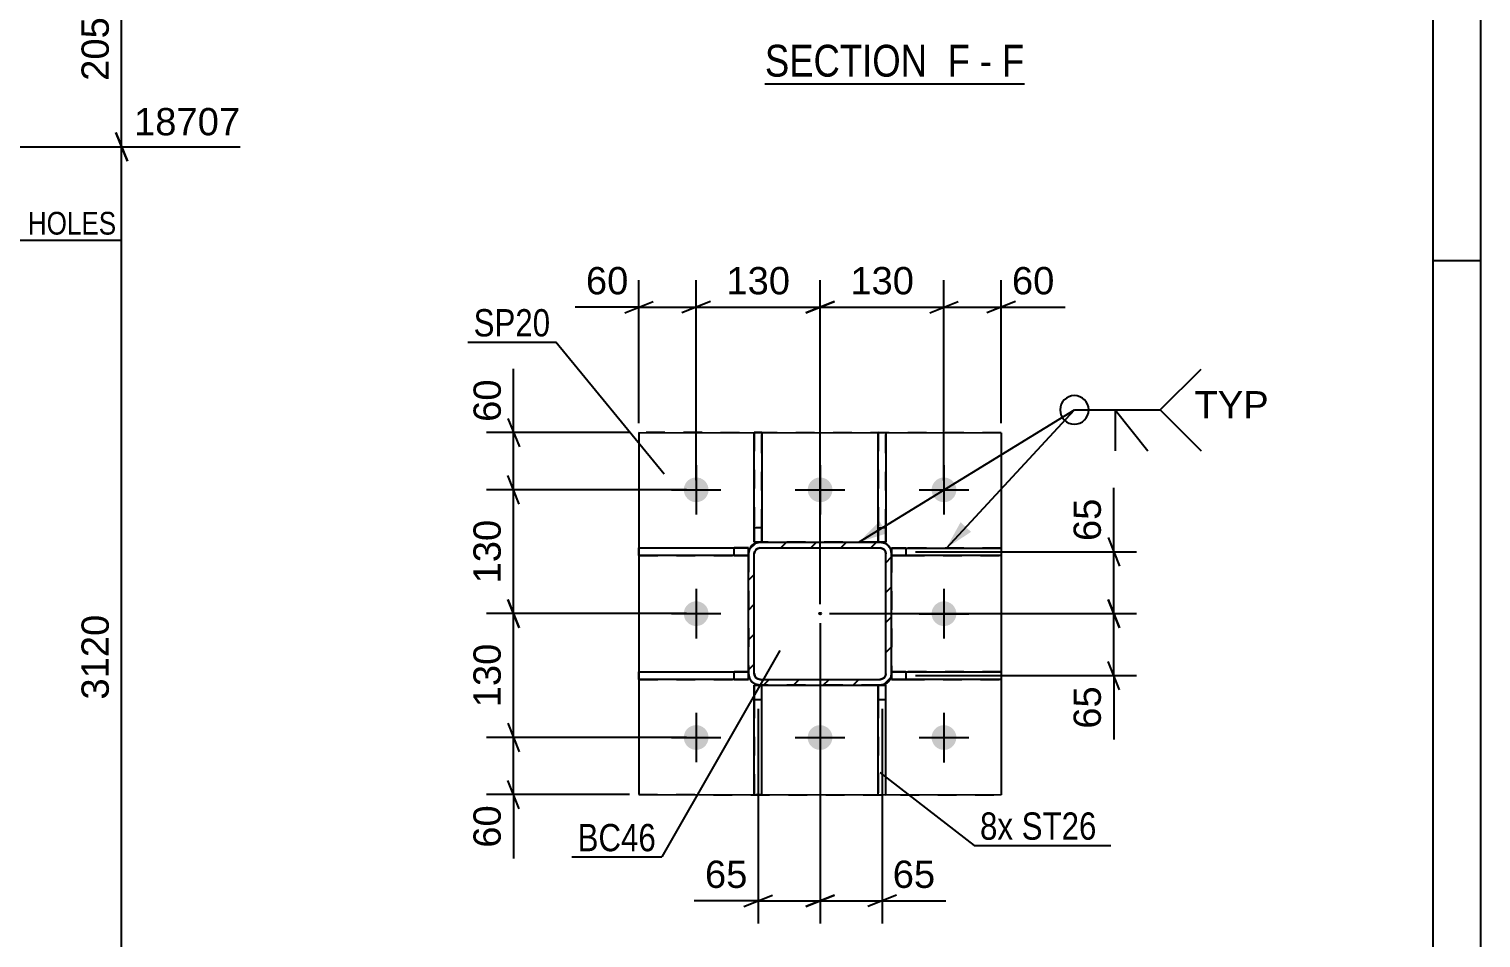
# Model space of a CAD drawing. Header units: millimetres. Extents: x -213 to 628, y -245 to 349.
# Drawn here: x 475.7 to 628, y 131 to 226.4 of the extents above; entities that cross this region are included whole.
import ezdxf

# ---------------------------------------------------------------- set-up
doc = ezdxf.new("R2010")
doc.units = ezdxf.units.MM
doc.linetypes.add('DXK_LINE_DOT2', pattern=[3.9198, 1.9599, -1.9599])
doc.linetypes.add('DXK_LINE_DOT3', pattern=[5.9187, 2.979, -0.9799, 0.9799, -0.9799])
doc.styles.add('Arial', font='ARIAL.TTF', dxfattribs={"height": 0.2})
doc.styles.add('Arial Narrow', font='ARIALN.TTF', dxfattribs={"height": 0.2})

# ---------------------------------------------------------------- blocks, each defined once
blk = doc.blocks.new('Unknown-284856677-18 - 4378')
at = {"color": 6, "linetype": 'Continuous'}
blk.add_line((552.86, 220.66), (580.08, 220.66), dxfattribs=at)
at = {"color": 0, "linetype": 'Continuous'}
for points in [[(570.97, 221.41), (570.97, 224.91), (552.86, 224.91), (552.86, 221.41)], [(574.36, 221.41), (574.36, 224.91), (572.02, 224.91), (572.02, 221.41)], [(576.68, 221.41), (576.68, 224.91), (575.41, 224.91), (575.41, 221.41)], [(580.08, 221.41), (580.08, 224.91), (577.73, 224.91), (577.73, 221.41)]]:
    blk.add_wipeout(points, dxfattribs=at)
at = {"color": 7, "linetype": 'Continuous', "style": 'Arial Narrow'}
for s, p in [('SECTION ', (552.86, 221.41)), ('F', (572.02, 221.41)), ('F', (577.73, 221.41)), ('-', (575.41, 221.41))]:
    blk.add_text(s, height=3.34, dxfattribs=at).set_placement(p)
blk = doc.blocks.new('Unknown-284856677-1134')
at = {"color": 5, "linetype": 'Continuous'}
for p, q in [((627.99, -244.93), (627.99, 349.07)), ((622.99, -239.93), (622.99, 344.07)), ((627.99, 202.07), (622.99, 202.07))]:
    blk.add_line(p, q, dxfattribs=at)
blk = doc.blocks.new('Part-284856677-5539 - 5405')
at = {"color": 2, "linetype": 'Continuous'}
for p, q in [((566.15, 171.93), (566.15, 171.93)), ((566.15, 171.93), (577.65, 171.93)), ((566.15, 171.93), (566.15, 171.34)), ((577.65, 171.13), (566.15, 171.13)), ((577.65, 171.93), (577.65, 171.13))]:
    blk.add_line(p, q, dxfattribs=at)
at = {"color": 7, "linetype": 'DXK_LINE_DOT2'}
for p, q in [((567.65, 171.93), (566.15, 171.93)), ((566.15, 171.93), (566.15, 171.13)), ((566.15, 171.34), (566.15, 171.13)), ((566.15, 171.13), (567.65, 171.13)), ((566.15, 171.13), (566.15, 171.13)), ((577.65, 171.93), (567.65, 171.93)), ((567.65, 171.93), (567.65, 171.13)), ((567.65, 171.13), (577.65, 171.13))]:
    blk.add_line(p, q, dxfattribs=at)
blk = doc.blocks.new('Part-284856677-5529 - 5405')
at = {"color": 2, "linetype": 'Continuous'}
for p, q in [((539.65, 171.14), (539.65, 171.94)), ((539.65, 171.94), (551.15, 171.94)), ((551.15, 171.14), (539.65, 171.14)), ((551.15, 171.94), (551.15, 171.34)), ((551.15, 171.94), (551.15, 171.94))]:
    blk.add_line(p, q, dxfattribs=at)
at = {"color": 7, "linetype": 'DXK_LINE_DOT2'}
for p, q in [((539.65, 171.94), (549.65, 171.94)), ((539.65, 171.14), (549.65, 171.14)), ((549.65, 171.14), (549.65, 171.94)), ((551.15, 171.94), (549.65, 171.94)), ((549.65, 171.14), (551.15, 171.14)), ((551.15, 171.14), (551.15, 171.94)), ((551.15, 171.34), (551.15, 171.14)), ((551.15, 171.14), (551.15, 171.14))]:
    blk.add_line(p, q, dxfattribs=at)
blk = doc.blocks.new('Part-284856677-5477 - 5405')
at = {"color": 2, "linetype": 'Continuous'}
for p, q in [((539.65, 184.04), (539.64, 146.04)), ((539.65, 184.04), (539.65, 184.04)), ((539.65, 184.04), (577.65, 184.03)), ((577.65, 184.03), (577.64, 146.03)), ((577.65, 184.03), (577.65, 184.03)), ((539.64, 146.04), (539.64, 146.04)), ((539.64, 146.04), (577.64, 146.03)), ((577.64, 146.03), (577.64, 146.03))]:
    blk.add_line(p, q, dxfattribs=at)
at = {"color": 7, "linetype": 'DXK_LINE_DOT2'}
for p, q in [((539.65, 184.04), (539.64, 146.04)), ((577.65, 184.03), (539.65, 184.04)), ((577.65, 184.03), (577.64, 146.03)), ((539.64, 146.04), (577.64, 146.03))]:
    blk.add_line(p, q, dxfattribs=at)
blk = doc.blocks.new('Part-284856677-5429 - 5405')
at = {"linetype": 'Continuous'}
h = blk.add_hatch(dxfattribs=at)
h.set_pattern_fill('', scale=0.7, style=0, pattern_type=0)
h.set_pattern_definition([(45, (551.8908, 172.446), (-1.57154, 1.57154), [])])
h.paths.add_polyline_path([(552.35, 172.54), (551.89, 172.45), (551.5, 172.19), (551.24, 171.8), (551.15, 171.34), (551.15, 158.74), (551.24, 158.28), (551.5, 157.89), (551.89, 157.63), (552.35, 157.54), (564.95, 157.54), (565.41, 157.63), (565.8, 157.89), (566.06, 158.28), (566.15, 158.73), (566.15, 171.33), (566.06, 171.79), (565.8, 172.18), (565.41, 172.44), (564.95, 172.54)])
h.paths.add_polyline_path([(564.95, 171.94), (565.18, 171.89), (565.37, 171.76), (565.5, 171.56), (565.55, 171.33), (565.55, 158.73), (565.5, 158.51), (565.37, 158.31), (565.18, 158.18), (564.95, 158.14), (552.35, 158.14), (552.12, 158.18), (551.92, 158.31), (551.79, 158.51), (551.75, 158.74), (551.75, 171.34), (551.8, 171.57), (551.93, 171.76), (552.12, 171.89), (552.35, 171.94)])
blk.add_hatch(color=246, dxfattribs=at).paths.add_polyline_path([(558.65, 164.94, -1), (558.65, 165.14, -1)])
at = {"color": 7, "linetype": 'DXK_LINE_DOT2'}
for p, q in [((551.89, 172.45), (552.35, 172.54)), ((564.95, 172.54), (552.35, 172.54)), ((564.95, 172.54), (565.41, 172.44)), ((551.15, 171.34), (551.24, 171.8)), ((551.15, 171.34), (551.15, 158.74)), ((551.15, 171.34), (551.15, 171.34)), ((551.79, 171.57), (551.75, 171.34)), ((551.75, 158.74), (551.75, 171.34)), ((551.92, 171.76), (551.79, 171.57)), ((552.12, 171.89), (551.92, 171.76)), ((552.35, 171.94), (552.12, 171.89)), ((552.35, 171.94), (564.95, 171.94)), ((565.18, 171.89), (564.95, 171.94)), ((565.37, 171.76), (565.18, 171.89)), ((565.5, 171.56), (565.37, 171.76)), ((565.55, 171.33), (565.5, 171.56)), ((565.55, 158.73), (565.55, 171.33)), ((566.06, 171.79), (566.15, 171.33)), ((566.15, 171.33), (566.15, 158.73)), ((551.15, 158.73), (551.15, 158.74)), ((551.24, 158.28), (551.15, 158.73)), ((551.75, 158.74), (551.79, 158.51)), ((551.79, 158.51), (551.92, 158.31)), ((565.37, 158.31), (565.5, 158.51)), ((565.5, 158.51), (565.55, 158.73)), ((566.15, 158.73), (566.06, 158.28)), ((552.35, 157.54), (551.89, 157.63)), ((551.92, 158.31), (552.12, 158.18)), ((552.12, 158.18), (552.35, 158.14)), ((552.35, 158.14), (564.95, 158.14)), ((564.95, 157.54), (552.35, 157.54)), ((564.95, 158.14), (565.18, 158.18)), ((565.41, 157.63), (564.95, 157.54)), ((565.18, 158.18), (565.37, 158.31))]:
    blk.add_line(p, q, dxfattribs=at)
at = {"color": 2, "linetype": 'Continuous'}
for p, q in [((552.35, 172.54), (551.89, 172.45)), ((552.35, 172.54), (552.35, 172.54)), ((552.35, 172.54), (564.95, 172.54)), ((564.95, 172.54), (564.95, 172.54)), ((565.41, 172.44), (564.95, 172.54)), ((551.24, 171.8), (551.15, 171.34)), ((551.15, 171.34), (551.15, 171.34)), ((551.15, 158.74), (551.15, 171.34)), ((551.75, 171.34), (551.8, 171.57)), ((551.75, 171.34), (551.75, 171.34)), ((551.75, 158.74), (551.75, 171.34)), ((551.8, 171.57), (551.93, 171.76)), ((551.93, 171.76), (552.12, 171.89)), ((552.12, 171.89), (552.35, 171.94)), ((552.35, 171.94), (552.35, 171.94)), ((552.35, 171.94), (564.95, 171.94)), ((564.95, 171.94), (564.95, 171.94)), ((564.95, 171.94), (565.18, 171.89)), ((565.18, 171.89), (565.37, 171.76)), ((565.37, 171.76), (565.5, 171.56)), ((565.5, 171.56), (565.55, 171.33)), ((565.55, 171.33), (565.55, 171.33)), ((565.55, 158.73), (565.55, 171.33)), ((566.15, 171.33), (566.06, 171.79)), ((566.15, 171.33), (566.15, 171.33)), ((566.15, 158.73), (566.15, 171.33)), ((551.15, 158.74), (551.15, 158.74)), ((551.15, 158.74), (551.24, 158.28)), ((551.75, 158.74), (551.75, 158.74)), ((551.79, 158.51), (551.75, 158.74)), ((551.92, 158.31), (551.79, 158.51)), ((565.5, 158.51), (565.37, 158.31)), ((565.55, 158.73), (565.5, 158.51)), ((565.55, 158.73), (565.55, 158.73)), ((566.06, 158.28), (566.15, 158.73)), ((566.15, 158.73), (566.15, 158.73)), ((551.89, 157.63), (552.35, 157.54)), ((552.12, 158.18), (551.92, 158.31)), ((552.35, 158.14), (552.12, 158.18)), ((552.35, 158.14), (552.35, 158.14)), ((552.35, 158.14), (564.95, 158.14)), ((552.35, 157.54), (552.35, 157.54)), ((552.35, 157.54), (564.95, 157.54)), ((565.18, 158.18), (564.95, 158.14)), ((564.95, 158.14), (564.95, 158.14)), ((564.95, 157.54), (565.41, 157.63)), ((564.95, 157.54), (564.95, 157.54)), ((565.37, 158.31), (565.18, 158.18))]:
    blk.add_line(p, q, dxfattribs=at)
at = {"color": 7, "linetype": 'DXK_LINE_DOT3'}
blk.add_line((558.65, 165.04), (558.65, 165.04), dxfattribs=at)
at = {"color": 246, "linetype": 'DXK_LINE_DOT2'}
blk.add_line((558.65, 165.04), (558.65, 165.04), dxfattribs=at)
at = {"color": 246, "linetype": 'Continuous'}
blk.add_circle((558.65, 165.04), 0.1, dxfattribs=at)
at = {"color": 7, "linetype": 'DXK_LINE_DOT2'}
for centre, start, end in [((552.35, 171.34), 112.4901, 157.4901), ((564.95, 171.33), 22.4901, 67.4901), ((552.35, 158.74), 202.4901, 247.4901), ((564.95, 158.73), 292.4901, 337.4901)]:
    blk.add_arc(centre, 1.2, start, end, dxfattribs=at)
at = {"color": 2, "linetype": 'Continuous'}
for centre, start, end in [((552.35, 171.34), 112.4901, 157.4901), ((564.95, 171.34), 22.4901, 67.4901), ((552.35, 158.74), 202.4901, 247.4901), ((564.95, 158.74), 292.4901, 337.4901)]:
    blk.add_arc(centre, 1.2, start, end, dxfattribs=at)
blk = doc.blocks.new('Part-284856677-5534 - 5405')
at = {"color": 2, "linetype": 'Continuous'}
for p, q in [((539.65, 158.14), (539.65, 158.94)), ((539.65, 158.94), (551.15, 158.94)), ((551.15, 158.94), (551.15, 158.94)), ((551.15, 158.74), (551.15, 158.14)), ((551.15, 158.14), (539.65, 158.14)), ((551.15, 158.14), (551.15, 158.14))]:
    blk.add_line(p, q, dxfattribs=at)
at = {"color": 7, "linetype": 'DXK_LINE_DOT2'}
for p, q in [((539.65, 158.94), (549.65, 158.94)), ((549.65, 158.14), (549.65, 158.94)), ((551.15, 158.94), (549.65, 158.94)), ((551.15, 158.14), (551.15, 158.94)), ((551.15, 158.94), (551.15, 158.74)), ((539.65, 158.14), (549.65, 158.14)), ((549.65, 158.14), (551.15, 158.14))]:
    blk.add_line(p, q, dxfattribs=at)
blk = doc.blocks.new('Part-284856677-5544 - 5405')
at = {"color": 2, "linetype": 'Continuous'}
for p, q in [((566.15, 158.93), (577.65, 158.93)), ((566.15, 158.73), (566.15, 158.13)), ((577.65, 158.93), (577.65, 158.13)), ((566.15, 158.13), (566.15, 158.13)), ((577.65, 158.13), (566.15, 158.13))]:
    blk.add_line(p, q, dxfattribs=at)
at = {"color": 7, "linetype": 'DXK_LINE_DOT2'}
for p, q in [((567.65, 158.93), (566.15, 158.93)), ((566.15, 158.93), (566.15, 158.93)), ((566.15, 158.93), (566.15, 158.13)), ((566.15, 158.93), (566.15, 158.73)), ((577.65, 158.93), (567.65, 158.93)), ((567.65, 158.93), (567.65, 158.13)), ((566.15, 158.13), (567.65, 158.13)), ((567.65, 158.13), (577.65, 158.13))]:
    blk.add_line(p, q, dxfattribs=at)
blk = doc.blocks.new('Part-284856677-5559 - 5405')
at = {"color": 2, "linetype": 'Continuous'}
for p, q in [((552.55, 184.04), (551.75, 184.04)), ((551.75, 172.54), (551.75, 184.04)), ((552.55, 184.04), (552.55, 172.54)), ((552.35, 172.54), (551.75, 172.54)), ((551.75, 172.54), (551.75, 172.54))]:
    blk.add_line(p, q, dxfattribs=at)
at = {"color": 7, "linetype": 'DXK_LINE_DOT2'}
for p, q in [((551.75, 184.04), (551.75, 174.04)), ((552.55, 174.04), (552.55, 184.04)), ((552.55, 174.04), (551.75, 174.04)), ((551.75, 174.04), (551.75, 172.54)), ((552.55, 172.54), (552.55, 174.04)), ((552.55, 172.54), (551.75, 172.54)), ((552.55, 172.54), (552.35, 172.54)), ((552.55, 172.54), (552.55, 172.54))]:
    blk.add_line(p, q, dxfattribs=at)
blk = doc.blocks.new('Part-284856677-5564 - 5405')
at = {"color": 2, "linetype": 'Continuous'}
for p, q in [((565.55, 184.03), (564.75, 184.04)), ((564.75, 172.53), (564.75, 184.04)), ((565.55, 184.03), (565.55, 172.53)), ((565.55, 172.53), (564.95, 172.53)), ((565.55, 172.53), (565.55, 172.53))]:
    blk.add_line(p, q, dxfattribs=at)
at = {"color": 7, "linetype": 'DXK_LINE_DOT2'}
for p, q in [((564.75, 184.04), (564.75, 174.04)), ((565.55, 174.03), (565.55, 184.03)), ((565.55, 174.03), (564.75, 174.04)), ((564.75, 174.04), (564.75, 172.53)), ((565.55, 172.53), (565.55, 174.03)), ((564.95, 172.53), (564.75, 172.53)), ((565.55, 172.53), (564.75, 172.53)), ((564.75, 172.53), (564.75, 172.53))]:
    blk.add_line(p, q, dxfattribs=at)
blk = doc.blocks.new('Part-284856677-5569 - 5405')
at = {"color": 2, "linetype": 'Continuous'}
for p, q in [((551.74, 146.04), (551.75, 157.54)), ((551.75, 157.54), (551.75, 157.54)), ((552.35, 157.54), (551.75, 157.54)), ((552.54, 146.04), (552.55, 157.54)), ((551.74, 146.04), (552.54, 146.04))]:
    blk.add_line(p, q, dxfattribs=at)
at = {"color": 7, "linetype": 'DXK_LINE_DOT2'}
for p, q in [((551.75, 157.54), (551.75, 156.04)), ((551.75, 157.54), (552.55, 157.54)), ((552.55, 157.54), (552.35, 157.54)), ((552.55, 157.54), (552.55, 157.54)), ((552.55, 156.04), (552.55, 157.54)), ((551.75, 156.04), (551.74, 146.04)), ((551.75, 156.04), (552.55, 156.04)), ((552.54, 146.04), (552.55, 156.04))]:
    blk.add_line(p, q, dxfattribs=at)
blk = doc.blocks.new('Part-284856677-5574 - 5405')
at = {"color": 2, "linetype": 'Continuous'}
for p, q in [((564.74, 146.04), (564.75, 157.53)), ((565.55, 157.53), (564.95, 157.53)), ((565.54, 146.03), (565.55, 157.53)), ((565.55, 157.53), (565.55, 157.53)), ((564.74, 146.04), (565.54, 146.03))]:
    blk.add_line(p, q, dxfattribs=at)
at = {"color": 7, "linetype": 'DXK_LINE_DOT2'}
for p, q in [((564.75, 157.53), (564.75, 157.53)), ((564.75, 157.53), (564.75, 156.04)), ((564.95, 157.53), (564.75, 157.53)), ((564.75, 157.53), (565.55, 157.53)), ((565.55, 156.03), (565.55, 157.53)), ((564.75, 156.04), (564.74, 146.04)), ((564.75, 156.04), (565.55, 156.03)), ((565.54, 146.03), (565.55, 156.03))]:
    blk.add_line(p, q, dxfattribs=at)
blk = doc.blocks.new('Bolt-284856677-5577 - 5405')
at = {"linetype": 'Continuous'}
for points in [[(544.37, 177.82), (544.35, 178.1), (544.39, 178.36), (544.49, 178.62), (544.63, 178.85), (544.82, 179.04), (545.05, 179.19), (545.3, 179.29), (545.57, 179.34), (545.84, 179.32), (546.11, 179.26), (546.35, 179.13), (546.56, 178.97), (546.73, 178.76), (546.86, 178.51), (546.93, 178.25), (546.95, 177.98), (546.91, 177.71), (546.81, 177.46), (546.67, 177.23), (546.48, 177.03), (546.25, 176.88), (546, 176.79), (545.73, 176.74), (545.46, 176.75), (545.19, 176.82), (544.95, 176.94), (544.74, 177.11), (544.57, 177.32), (544.44, 177.56)], [(557.37, 177.82), (557.35, 178.09), (557.39, 178.36), (557.49, 178.62), (557.63, 178.85), (557.82, 179.04), (558.05, 179.19), (558.3, 179.29), (558.57, 179.33), (558.84, 179.32), (559.11, 179.25), (559.35, 179.13), (559.56, 178.96), (559.73, 178.75), (559.86, 178.51), (559.93, 178.25), (559.95, 177.98), (559.91, 177.71), (559.81, 177.46), (559.67, 177.23), (559.48, 177.03), (559.25, 176.88), (559, 176.78), (558.73, 176.74), (558.46, 176.75), (558.19, 176.82), (557.95, 176.94), (557.74, 177.11), (557.57, 177.32), (557.44, 177.56)], [(570.37, 177.82), (570.35, 178.09), (570.39, 178.36), (570.49, 178.61), (570.63, 178.84), (570.82, 179.04), (571.05, 179.19), (571.3, 179.29), (571.57, 179.33), (571.84, 179.32), (572.11, 179.25), (572.35, 179.13), (572.56, 178.96), (572.73, 178.75), (572.86, 178.51), (572.93, 178.25), (572.95, 177.98), (572.91, 177.71), (572.81, 177.45), (572.67, 177.22), (572.48, 177.03), (572.25, 176.88), (572, 176.78), (571.73, 176.74), (571.46, 176.75), (571.19, 176.82), (570.95, 176.94), (570.74, 177.11), (570.57, 177.32), (570.44, 177.56)], [(544.37, 164.82), (544.35, 165.1), (544.39, 165.36), (544.48, 165.62), (544.63, 165.85), (544.82, 166.04), (545.05, 166.19), (545.3, 166.29), (545.57, 166.34), (545.84, 166.32), (546.1, 166.26), (546.35, 166.13), (546.56, 165.97), (546.73, 165.76), (546.86, 165.51), (546.93, 165.25), (546.95, 164.98), (546.91, 164.71), (546.81, 164.46), (546.66, 164.23), (546.47, 164.03), (546.25, 163.88), (545.99, 163.79), (545.73, 163.74), (545.46, 163.75), (545.19, 163.82), (544.95, 163.94), (544.74, 164.11), (544.56, 164.32), (544.44, 164.56)], [(570.37, 164.82), (570.35, 165.09), (570.39, 165.36), (570.48, 165.61), (570.63, 165.84), (570.82, 166.04), (571.05, 166.19), (571.3, 166.29), (571.57, 166.33), (571.84, 166.32), (572.1, 166.25), (572.35, 166.13), (572.56, 165.96), (572.73, 165.75), (572.86, 165.51), (572.93, 165.25), (572.95, 164.98), (572.91, 164.71), (572.81, 164.45), (572.66, 164.22), (572.47, 164.03), (572.25, 163.88), (571.99, 163.78), (571.73, 163.74), (571.46, 163.75), (571.19, 163.82), (570.95, 163.94), (570.74, 164.11), (570.56, 164.32), (570.44, 164.56)], [(544.36, 151.82), (544.35, 152.1), (544.39, 152.36), (544.48, 152.62), (544.63, 152.85), (544.82, 153.04), (545.05, 153.19), (545.3, 153.29), (545.57, 153.34), (545.84, 153.32), (546.1, 153.26), (546.34, 153.13), (546.56, 152.97), (546.73, 152.76), (546.86, 152.51), (546.93, 152.25), (546.94, 151.98), (546.9, 151.71), (546.81, 151.46), (546.66, 151.23), (546.47, 151.03), (546.25, 150.88), (545.99, 150.79), (545.72, 150.74), (545.45, 150.75), (545.19, 150.82), (544.95, 150.94), (544.73, 151.11), (544.56, 151.32), (544.44, 151.56)], [(557.36, 151.82), (557.35, 152.09), (557.39, 152.36), (557.48, 152.62), (557.63, 152.85), (557.82, 153.04), (558.05, 153.19), (558.3, 153.29), (558.57, 153.33), (558.84, 153.32), (559.1, 153.25), (559.34, 153.13), (559.56, 152.96), (559.73, 152.75), (559.86, 152.51), (559.93, 152.25), (559.94, 151.98), (559.9, 151.71), (559.81, 151.46), (559.66, 151.23), (559.47, 151.03), (559.25, 150.88), (558.99, 150.78), (558.72, 150.74), (558.45, 150.75), (558.19, 150.82), (557.95, 150.94), (557.73, 151.11), (557.56, 151.32), (557.44, 151.56)], [(570.36, 151.82), (570.35, 152.09), (570.39, 152.36), (570.48, 152.61), (570.63, 152.84), (570.82, 153.04), (571.05, 153.19), (571.3, 153.29), (571.57, 153.33), (571.84, 153.32), (572.1, 153.25), (572.34, 153.13), (572.56, 152.96), (572.73, 152.75), (572.86, 152.51), (572.93, 152.25), (572.94, 151.98), (572.9, 151.71), (572.81, 151.45), (572.66, 151.22), (572.47, 151.03), (572.25, 150.88), (571.99, 150.78), (571.72, 150.74), (571.45, 150.75), (571.19, 150.82), (570.95, 150.94), (570.73, 151.11), (570.56, 151.32), (570.44, 151.56)]]:
    blk.add_hatch(color=1, dxfattribs=at).paths.add_polyline_path(points)
at = {"color": 1, "linetype": 'Continuous'}
for p, q in [((545.65, 180.64), (545.65, 175.44)), ((558.65, 180.64), (558.65, 175.44)), ((571.65, 180.63), (571.65, 175.43)), ((543.05, 178.04), (548.25, 178.04)), ((556.05, 178.04), (561.25, 178.04)), ((569.05, 178.03), (574.25, 178.03)), ((545.65, 167.64), (545.65, 162.44)), ((571.65, 167.63), (571.65, 162.43)), ((543.05, 165.04), (548.25, 165.04)), ((569.05, 165.03), (574.25, 165.03)), ((545.65, 154.64), (545.65, 149.44)), ((558.65, 154.64), (558.65, 149.44)), ((571.65, 154.63), (571.65, 149.43)), ((543.05, 152.04), (548.25, 152.04)), ((556.05, 152.04), (561.25, 152.04)), ((569.05, 152.03), (574.25, 152.03))]:
    blk.add_line(p, q, dxfattribs=at)
blk = doc.blocks.new('StraightDimension-284856677-2571 - 1873')
at = {"color": 7, "linetype": 'Continuous'}
for p, q in [((485.97, 212.55), (484.77, 215.55)), ((449.57, 214.05), (497.79, 214.05)), ((485.37, 106.88), (485.37, 214.05)), ((484.77, 108.38), (485.97, 105.38)), ((393.19, 106.88), (497.79, 106.88))]:
    blk.add_line(p, q, dxfattribs=at)
at = {"color": 0, "linetype": 'Continuous'}
blk.add_wipeout([(498.39, 214.65), (498.39, 218.85), (486.07, 218.85), (486.07, 214.65)], dxfattribs=at)
at = {"color": 0}
blk.add_wipeout([(484.62, 165.51), (480.42, 165.51), (480.42, 155.42), (484.62, 155.42)], dxfattribs=at)
at = {"color": 3, "linetype": 'Continuous', "style": 'Arial'}
blk.add_text('18707', height=2.865, dxfattribs=at).set_placement((486.67, 215.25))
at = {"color": 3, "style": 'Arial'}
blk.add_text('3120', height=2.865, rotation=90.0002, dxfattribs=at).set_placement((484.02, 156.02))
blk = doc.blocks.new('StraightDimension-284856677-2583 - 1873')
at = {"color": 7, "linetype": 'Continuous'}
for p, q in [((485.97, 233.07), (484.77, 236.07)), ((393.19, 234.57), (497.79, 234.57)), ((485.37, 214.05), (485.37, 234.57)), ((484.77, 215.55), (485.97, 212.55)), ((449.57, 214.05), (497.79, 214.05))]:
    blk.add_line(p, q, dxfattribs=at)
at = {"color": 0, "linetype": 'Continuous'}
blk.add_wipeout([(498.39, 235.17), (498.39, 239.37), (486.07, 239.37), (486.07, 235.17)], dxfattribs=at)
at = {"color": 0}
blk.add_wipeout([(484.62, 228.24), (480.42, 228.24), (480.42, 220.37), (484.62, 220.37)], dxfattribs=at)
at = {"color": 3, "linetype": 'Continuous', "style": 'Arial'}
blk.add_text('18912', height=2.865, dxfattribs=at).set_placement((486.67, 235.77))
at = {"color": 3, "style": 'Arial'}
blk.add_text('205', height=2.865, rotation=90.0002, dxfattribs=at).set_placement((484.02, 220.97))
blk = doc.blocks.new('StraightDimension-284856677-5593 - 5405')
at = {"color": 7, "linetype": 'Continuous'}
for p, q in [((558.65, 164.04), (558.65, 132.5)), ((552.15, 155.04), (552.15, 132.5)), ((550.65, 134.3), (553.65, 135.5)), ((552.15, 134.9), (558.65, 134.9)), ((560.15, 135.5), (557.15, 134.3))]:
    blk.add_line(p, q, dxfattribs=at)
at = {"color": 0}
blk.add_wipeout([(551.62, 135.65), (551.62, 139.85), (545.97, 139.85), (545.97, 135.65)], dxfattribs=at)
at = {"color": 7, "linetype": 'Continuous'}
blk.add_line((552.15, 134.9), (545.45, 134.9), dxfattribs=at)
blk.add_line((552.15, 134.9), (545.45, 134.9), dxfattribs=at)
at = {"color": 3, "style": 'Arial'}
blk.add_text('65', height=2.865, dxfattribs=at).set_placement((546.57, 136.25))
blk = doc.blocks.new('StraightDimension-284856677-14677 - 5405')
at = {"color": 7, "linetype": 'Continuous'}
for p, q in [((527.09, 176.54), (525.9, 179.54)), ((544.65, 178.04), (523.65, 178.04)), ((526.49, 165.04), (526.5, 178.04)), ((525.89, 166.54), (527.09, 163.54)), ((544.65, 165.04), (523.64, 165.04))]:
    blk.add_line(p, q, dxfattribs=at)
at = {"color": 0}
blk.add_wipeout([(525.74, 175.48), (521.54, 175.48), (521.54, 167.61), (525.74, 167.61)], dxfattribs=at)
at = {"color": 3, "style": 'Arial'}
blk.add_text('130', height=2.865, rotation=89.9888, dxfattribs=at).set_placement((525.14, 168.21))
blk = doc.blocks.new('StraightDimension-284856677-5665 - 5405')
at = {"color": 7, "linetype": 'Continuous'}
for p, q in [((571.65, 179.03), (571.65, 200.06)), ((577.65, 185.03), (577.65, 200.06)), ((570.15, 196.61), (573.15, 197.81)), ((571.65, 197.21), (577.65, 197.21)), ((579.15, 197.81), (576.15, 196.61))]:
    blk.add_line(p, q, dxfattribs=at)
at = {"color": 0}
blk.add_wipeout([(583.82, 197.96), (583.82, 202.16), (578.18, 202.16), (578.18, 197.96)], dxfattribs=at)
at = {"color": 7, "linetype": 'Continuous'}
blk.add_line((577.65, 197.21), (584.35, 197.21), dxfattribs=at)
blk.add_line((577.65, 197.21), (584.35, 197.21), dxfattribs=at)
at = {"color": 3, "style": 'Arial'}
blk.add_text('60', height=2.865, dxfattribs=at).set_placement((578.78, 198.56))
blk = doc.blocks.new('StraightDimension-284856677-5584 - 5405')
at = {"color": 7, "linetype": 'Continuous'}
for p, q in [((588.86, 166.54), (590.06, 163.54)), ((559.65, 165.04), (591.86, 165.04)), ((589.46, 158.53), (589.46, 165.04)), ((590.06, 157.03), (588.86, 160.03)), ((568.65, 158.53), (591.86, 158.53))]:
    blk.add_line(p, q, dxfattribs=at)
at = {"color": 0}
blk.add_wipeout([(588.71, 158.01), (584.51, 158.01), (584.51, 152.36), (588.71, 152.36)], dxfattribs=at)
at = {"color": 7, "linetype": 'Continuous'}
blk.add_line((589.46, 158.53), (589.46, 151.84), dxfattribs=at)
blk.add_line((589.46, 158.53), (589.46, 151.84), dxfattribs=at)
at = {"color": 3, "style": 'Arial'}
blk.add_text('65', height=2.865, rotation=90.0002, dxfattribs=at).set_placement((588.11, 152.96))
blk = doc.blocks.new('StraightDimension-284856677-5588 - 5405')
at = {"color": 7, "linetype": 'Continuous'}
for p, q in [((588.86, 173.03), (590.06, 170.03)), ((568.65, 171.53), (591.86, 171.53)), ((589.46, 165.04), (589.46, 171.53)), ((590.06, 163.54), (588.86, 166.54)), ((559.65, 165.04), (591.86, 165.04))]:
    blk.add_line(p, q, dxfattribs=at)
at = {"color": 0}
blk.add_wipeout([(588.71, 177.71), (584.51, 177.71), (584.51, 172.06), (588.71, 172.06)], dxfattribs=at)
at = {"color": 7, "linetype": 'Continuous'}
blk.add_line((589.46, 171.53), (589.46, 178.23), dxfattribs=at)
blk.add_line((589.46, 171.53), (589.46, 178.23), dxfattribs=at)
at = {"color": 3, "style": 'Arial'}
blk.add_text('65', height=2.865, rotation=90.0002, dxfattribs=at).set_placement((588.11, 172.66))
blk = doc.blocks.new('StraightDimension-284856677-5597 - 5405')
at = {"color": 7, "linetype": 'Continuous'}
for p, q in [((558.65, 164.04), (558.65, 132.5)), ((565.15, 155.04), (565.15, 132.5)), ((557.15, 134.3), (560.15, 135.5)), ((558.65, 134.9), (565.15, 134.9)), ((566.65, 135.5), (563.65, 134.3))]:
    blk.add_line(p, q, dxfattribs=at)
at = {"color": 0}
blk.add_wipeout([(571.32, 135.65), (571.32, 139.85), (565.67, 139.85), (565.67, 135.65)], dxfattribs=at)
at = {"color": 7, "linetype": 'Continuous'}
blk.add_line((565.15, 134.9), (571.84, 134.9), dxfattribs=at)
blk.add_line((565.15, 134.9), (571.84, 134.9), dxfattribs=at)
at = {"color": 3, "style": 'Arial'}
blk.add_text('65', height=2.865, dxfattribs=at).set_placement((566.27, 136.25))
blk = doc.blocks.new('StraightDimension-284856677-14678 - 5405')
at = {"color": 7, "linetype": 'Continuous'}
for p, q in [((527.09, 163.54), (525.89, 166.54)), ((544.65, 165.04), (523.64, 165.04)), ((526.49, 152.04), (526.49, 165.04)), ((525.89, 153.54), (527.09, 150.54)), ((544.65, 152.04), (523.64, 152.04))]:
    blk.add_line(p, q, dxfattribs=at)
at = {"color": 0}
blk.add_wipeout([(525.74, 162.48), (521.54, 162.48), (521.54, 154.61), (525.74, 154.61)], dxfattribs=at)
at = {"color": 3, "style": 'Arial'}
blk.add_text('130', height=2.865, rotation=89.9888, dxfattribs=at).set_placement((525.14, 155.21))
blk = doc.blocks.new('StraightDimension-284856677-5639 - 5405')
at = {"color": 7, "linetype": 'Continuous'}
for p, q in [((539.65, 185.04), (539.65, 200.06)), ((545.65, 179.04), (545.65, 200.06)), ((538.15, 196.61), (541.15, 197.81)), ((539.65, 197.21), (545.65, 197.21)), ((547.15, 197.81), (544.15, 196.61))]:
    blk.add_line(p, q, dxfattribs=at)
at = {"color": 0}
blk.add_wipeout([(539.13, 197.96), (539.13, 202.16), (533.48, 202.16), (533.48, 197.96)], dxfattribs=at)
at = {"color": 7, "linetype": 'Continuous'}
blk.add_line((539.65, 197.21), (532.95, 197.21), dxfattribs=at)
blk.add_line((539.65, 197.21), (532.95, 197.21), dxfattribs=at)
at = {"color": 3, "style": 'Arial'}
blk.add_text('60', height=2.865, dxfattribs=at).set_placement((534.08, 198.56))
blk = doc.blocks.new('StraightDimension-284856677-5649 - 5405')
at = {"color": 7, "linetype": 'Continuous'}
for p, q in [((545.65, 179.04), (545.65, 200.06)), ((558.65, 166.04), (558.65, 200.06)), ((547.15, 197.81), (544.15, 196.61)), ((545.65, 197.21), (558.65, 197.21)), ((557.15, 196.61), (560.15, 197.81))]:
    blk.add_line(p, q, dxfattribs=at)
at = {"color": 0}
blk.add_wipeout([(556.09, 197.96), (556.09, 202.16), (548.22, 202.16), (548.22, 197.96)], dxfattribs=at)
at = {"color": 3, "style": 'Arial'}
blk.add_text('130', height=2.865, dxfattribs=at).set_placement((548.82, 198.56))
blk = doc.blocks.new('StraightDimension-284856677-5657 - 5405')
at = {"color": 7, "linetype": 'Continuous'}
for p, q in [((558.65, 166.04), (558.65, 200.06)), ((571.65, 179.03), (571.65, 200.06)), ((560.15, 197.81), (557.15, 196.61)), ((558.65, 197.21), (571.65, 197.21)), ((570.15, 196.61), (573.15, 197.81))]:
    blk.add_line(p, q, dxfattribs=at)
at = {"color": 0}
blk.add_wipeout([(569.09, 197.96), (569.09, 202.16), (561.22, 202.16), (561.22, 197.96)], dxfattribs=at)
at = {"color": 3, "style": 'Arial'}
blk.add_text('130', height=2.865, dxfattribs=at).set_placement((561.82, 198.56))
blk = doc.blocks.new('StraightDimension-284856677-14676 - 5405')
at = {"color": 7, "linetype": 'Continuous'}
for p, q in [((525.9, 185.54), (527.1, 182.54)), ((538.65, 184.04), (523.65, 184.04)), ((526.5, 178.04), (526.5, 184.04)), ((527.09, 176.54), (525.9, 179.54)), ((544.65, 178.04), (523.65, 178.04))]:
    blk.add_line(p, q, dxfattribs=at)
at = {"color": 0}
blk.add_wipeout([(525.75, 190.21), (521.55, 190.21), (521.55, 184.57), (525.75, 184.57)], dxfattribs=at)
at = {"color": 7, "linetype": 'Continuous'}
blk.add_line((526.5, 184.04), (526.5, 190.74), dxfattribs=at)
blk.add_line((526.5, 184.04), (526.5, 190.74), dxfattribs=at)
at = {"color": 3, "style": 'Arial'}
blk.add_text('60', height=2.865, rotation=89.9888, dxfattribs=at).set_placement((525.15, 185.17))
blk = doc.blocks.new('StraightDimension-284856677-14679 - 5405')
at = {"color": 7, "linetype": 'Continuous'}
for p, q in [((525.89, 153.54), (527.09, 150.54)), ((544.65, 152.04), (523.64, 152.04)), ((526.49, 146.04), (526.49, 152.04)), ((527.09, 144.54), (525.89, 147.54)), ((538.64, 146.04), (523.64, 146.04))]:
    blk.add_line(p, q, dxfattribs=at)
at = {"color": 0}
blk.add_wipeout([(525.74, 145.52), (521.54, 145.52), (521.54, 139.87), (525.74, 139.87)], dxfattribs=at)
at = {"color": 7, "linetype": 'Continuous'}
blk.add_line((526.49, 146.04), (526.49, 139.34), dxfattribs=at)
blk.add_line((526.49, 146.04), (526.49, 139.34), dxfattribs=at)
at = {"color": 3, "style": 'Arial'}
blk.add_text('60', height=2.865, rotation=89.9888, dxfattribs=at).set_placement((525.14, 140.47))
blk = doc.blocks.new('Mark-284856677-6402 - 1873')
at = {"color": 0}
blk.add_wipeout([(465.06, 204.83), (465.06, 207.33), (463.54, 207.33), (463.54, 204.83)], dxfattribs=at)
blk.add_wipeout([(465.06, 204.83), (465.06, 207.33), (463.54, 207.33), (463.54, 204.83)], dxfattribs=at)
at = {"color": 7, "linetype": 'Continuous'}
blk.add_line((452.33, 218.53), (462.94, 204.23), dxfattribs=at)
at = {"color": 96, "style": 'Arial Narrow'}
blk.add_text('8', height=2.39, dxfattribs=at).set_placement((463.54, 204.83))
at = {"color": 0}
blk.add_wipeout([(467.33, 204.83), (467.33, 207.33), (465.81, 207.33), (465.81, 204.83)], dxfattribs=at)
blk.add_wipeout([(467.33, 204.83), (467.33, 207.33), (465.81, 207.33), (465.81, 204.83)], dxfattribs=at)
at = {"color": 96, "style": 'Arial Narrow'}
blk.add_text('#', height=2.39, dxfattribs=at).set_placement((465.81, 204.83))
at = {"color": 0}
blk.add_wipeout([(471.13, 204.83), (471.13, 207.33), (468.08, 207.33), (468.08, 204.83)], dxfattribs=at)
blk.add_wipeout([(471.13, 204.83), (471.13, 207.33), (468.08, 207.33), (468.08, 204.83)], dxfattribs=at)
at = {"color": 96, "style": 'Arial Narrow'}
blk.add_text('26', height=2.386, dxfattribs=at).set_placement((468.08, 204.83))
at = {"color": 0}
blk.add_wipeout([(484.82, 204.83), (484.82, 207.33), (471.88, 207.33), (471.88, 204.83)], dxfattribs=at)
blk.add_wipeout([(484.82, 204.83), (484.82, 207.33), (471.88, 207.33), (471.88, 204.83)], dxfattribs=at)
at = {"color": 7, "linetype": 'Continuous'}
blk.add_line((462.94, 204.23), (485.42, 204.23), dxfattribs=at)
at = {"color": 96, "style": 'Arial Narrow'}
blk.add_text('Ø  HOLES', height=2.386, dxfattribs=at).set_placement((471.88, 204.83))
blk = doc.blocks.new('Mark-284856677-5473 - 5405')
at = {"color": 0}
blk.add_wipeout([(530.34, 194.14), (530.34, 197.14), (522.3, 197.14), (522.3, 194.14)], dxfattribs=at)
blk.add_wipeout([(530.34, 194.14), (530.34, 197.14), (522.3, 197.14), (522.3, 194.14)], dxfattribs=at)
at = {"color": 30, "linetype": 'Continuous'}
for p in [(521.7, 193.54), (542.29, 179.68)]:
    blk.add_line(p, (530.94, 193.54), dxfattribs=at)
at = {"color": 3, "style": 'Arial Narrow'}
blk.add_text('SP20', height=2.863, dxfattribs=at).set_placement((522.3, 194.14))
blk = doc.blocks.new('MarkSet-284856677-5728 - 5405')
at = {"color": 0}
for points in [[(578.9, 141.31), (578.9, 144.31), (575.43, 144.31), (575.43, 141.31)], [(587.66, 141.31), (587.66, 144.31), (579.8, 144.31), (579.8, 141.31)]]:
    blk.add_wipeout(points, dxfattribs=at)
for points in [[(578.9, 141.31), (578.9, 144.31), (575.43, 144.31), (575.43, 141.31)], [(587.66, 141.31), (587.66, 144.31), (579.8, 144.31), (579.8, 141.31)]]:
    blk.add_wipeout(points, dxfattribs=at)
at = {"color": 30, "linetype": 'Continuous'}
for p, q in [((564.93, 148.37), (574.83, 140.71)), ((574.83, 140.71), (589.16, 140.71))]:
    blk.add_line(p, q, dxfattribs=at)
at = {"color": 3, "style": 'Arial Narrow'}
for s, p in [('8x', (575.43, 141.31)), ('ST26', (579.8, 141.31))]:
    blk.add_text(s, height=2.863, dxfattribs=at).set_placement(p)
blk = doc.blocks.new('Mark-284856677-5425 - 5405')
at = {"color": 0}
blk.add_wipeout([(541.43, 140.1), (541.43, 143.1), (533.21, 143.1), (533.21, 140.1)], dxfattribs=at)
blk.add_wipeout([(541.43, 140.1), (541.43, 143.1), (533.21, 143.1), (533.21, 140.1)], dxfattribs=at)
at = {"color": 30, "linetype": 'Continuous'}
for p in [(554.41, 161.17), (532.61, 139.5)]:
    blk.add_line(p, (542.03, 139.5), dxfattribs=at)
at = {"color": 3, "style": 'Arial Narrow'}
blk.add_text('BC46', height=2.863, dxfattribs=at).set_placement((533.21, 140.1))
blk = doc.blocks.new('WeldMark-284856677-5675 - 5405')
at = {"linetype": 'Continuous'}
for points in [[(565.67, 173.47), (562.72, 172.54), (564.89, 174.74)], [(574.49, 173.62), (571.9, 171.93), (573.39, 174.64)]]:
    blk.add_hatch(color=30, dxfattribs=at).paths.add_polyline_path(points)
at = {"color": 30, "linetype": 'Continuous'}
for p, q in [((562.72, 172.54), (585.33, 186.43)), ((571.9, 171.93), (585.33, 186.43)), ((585.33, 186.43), (594.33, 186.43))]:
    blk.add_line(p, q, dxfattribs=at)
at = {"color": 3, "linetype": 'Continuous'}
for q in [(593.05, 182.14), (589.62, 182.14)]:
    blk.add_line((589.62, 186.43), q, dxfattribs=at)
for start, end in [(90, 270), (270, 90)]:
    blk.add_arc((585.33, 186.43), 1.5, start, end, dxfattribs=at)
at = {"color": 0, "linetype": 'Continuous'}
blk.add_wipeout([(605.71, 185.53), (605.71, 188.53), (597.93, 188.53), (597.93, 185.53)], dxfattribs=at)
blk.add_wipeout([(605.71, 185.53), (605.71, 188.53), (597.93, 188.53), (597.93, 185.53)], dxfattribs=at)
at = {"color": 3, "linetype": 'Continuous'}
for q in [(598.62, 190.71), (598.62, 182.14)]:
    blk.add_line((594.33, 186.43), q, dxfattribs=at)
at = {"color": 3, "linetype": 'Continuous', "style": 'Arial'}
blk.add_text('TYP', height=2.865, dxfattribs=at).set_placement((597.93, 185.53))

msp = doc.modelspace()

# ---------------------------------------------------------------- block references
for name in ['Unknown-284856677-18 - 4378', 'Part-284856677-5477 - 5405', 'Part-284856677-5559 - 5405', 'Part-284856677-5564 - 5405', 'Bolt-284856677-5577 - 5405', 'Part-284856677-5429 - 5405', 'Part-284856677-5529 - 5405', 'Part-284856677-5539 - 5405', 'Part-284856677-5534 - 5405', 'Part-284856677-5544 - 5405', 'Part-284856677-5569 - 5405', 'Part-284856677-5574 - 5405']:
    msp.add_blockref(name, (0, 0))

# ---------------------------------------------------------------- next in the draw order: block references
msp.add_blockref('Unknown-284856677-1134', (0, 0))

# ---------------------------------------------------------------- next in the draw order: block references
for name in ['StraightDimension-284856677-2571 - 1873', 'StraightDimension-284856677-5665 - 5405', 'StraightDimension-284856677-14677 - 5405', 'StraightDimension-284856677-5593 - 5405']:
    msp.add_blockref(name, (0, 0))

# ---------------------------------------------------------------- next in the draw order: block references
for name in ['StraightDimension-284856677-2583 - 1873', 'StraightDimension-284856677-5639 - 5405', 'StraightDimension-284856677-14678 - 5405', 'StraightDimension-284856677-5584 - 5405']:
    msp.add_blockref(name, (0, 0))

# ---------------------------------------------------------------- next in the draw order: block references
for name in ['Mark-284856677-6402 - 1873', 'StraightDimension-284856677-5588 - 5405', 'StraightDimension-284856677-14679 - 5405']:
    msp.add_blockref(name, (0, 0))

# ---------------------------------------------------------------- next in the draw order: block references
for name in ['StraightDimension-284856677-5649 - 5405', 'StraightDimension-284856677-5597 - 5405', 'Mark-284856677-5425 - 5405']:
    msp.add_blockref(name, (0, 0))

# ---------------------------------------------------------------- next in the draw order: block references
for name in ['StraightDimension-284856677-5657 - 5405', 'StraightDimension-284856677-14676 - 5405', 'MarkSet-284856677-5728 - 5405']:
    msp.add_blockref(name, (0, 0))

# ---------------------------------------------------------------- next in the draw order: block references
for name in ['Mark-284856677-5473 - 5405', 'WeldMark-284856677-5675 - 5405']:
    msp.add_blockref(name, (0, 0))

doc.saveas('drawing.dxf')
